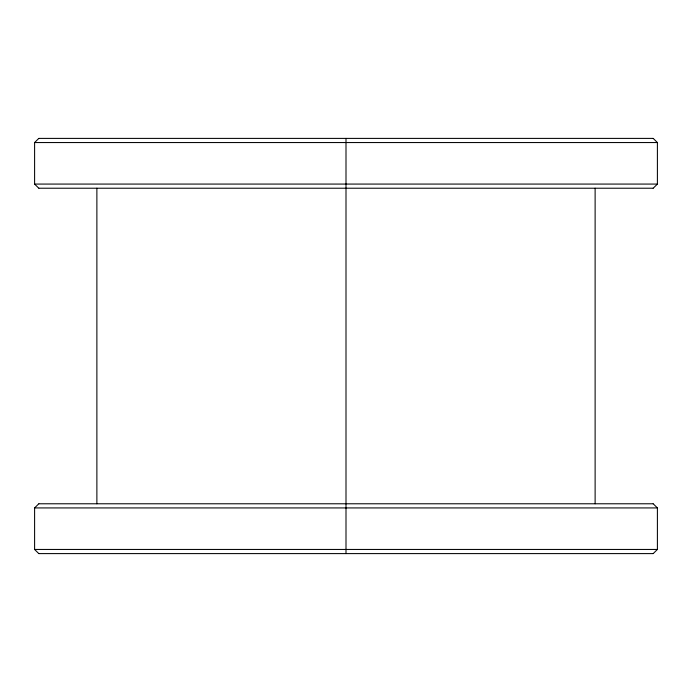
<?xml version="1.0" encoding="UTF-8"?>
<svg xmlns="http://www.w3.org/2000/svg" width="692" height="692" viewBox="0 0 692 692"><rect width="100%" height="100%" fill="white"/><g stroke="black" fill="none" stroke-linecap="round" stroke-linejoin="round"><path stroke-width="1.04" d="M38.804 138.4L34.6 142.552L34.6 184.072L38.804 188.224M38.804 503.776L34.6 507.928L34.6 549.448L38.804 553.6M653.196 188.224L657.4 184.072L657.4 142.552L653.196 138.4M653.196 553.6L657.4 549.448L657.4 507.928L653.196 503.776M38.96 138.4L653.04 138.4M34.808 142.552L657.192 142.552M34.808 184.072L657.192 184.072M38.96 188.224L653.04 188.224M38.96 503.776L653.04 503.776M34.808 507.928L657.192 507.928M34.808 549.448L657.192 549.448M38.96 553.6L653.04 553.6M595.12 188.224L595.12 503.776M346 138.4L346 553.6M96.88 188.224L96.88 503.776"/></g></svg>
